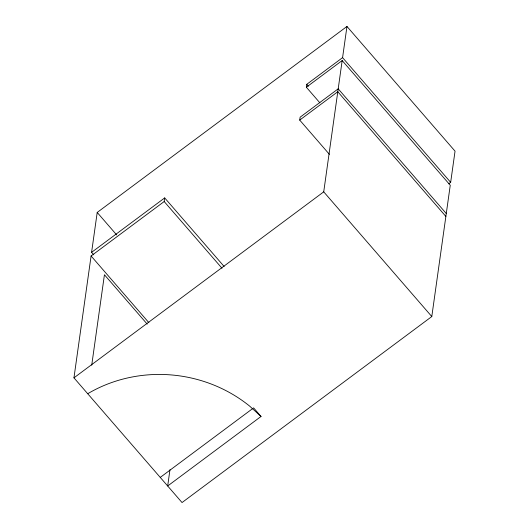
<?xml version="1.0" encoding="UTF-8"?>
<svg xmlns="http://www.w3.org/2000/svg" width="529" height="529" viewBox="0 0 529 529"><rect width="100%" height="100%" fill="white"/><g stroke="black" fill="none" stroke-linecap="round" stroke-linejoin="round"><path stroke-width="0.79" d="M319.86 102.811L306.351 87.225L342.177 60.544L450.252 185.249L431.796 316.547L182.036 502.55L73.954 377.845L91.087 255.976L164.188 201.536L164.698 197.912L224.137 266.497M93.752 254.846L91.596 252.353L97.204 212.453L346.964 26.45L455.046 151.155L450.662 182.346L448.704 183.801M91.722 365.202L104.431 274.749L147.194 324.092M169.968 469.686L167.68 485.986L261.035 416.462L253.609 407.885L160.247 477.409M329.441 154.382L299.718 120.09L300.128 117.187L338.196 88.832L446.278 213.537M306.351 87.225L306.76 84.323L342.58 57.641L346.964 26.45M73.954 377.845L323.722 191.842L342.177 60.544M91.596 252.353L164.698 197.912M299.718 120.09L337.793 91.735L445.868 216.44M261.035 416.462L249.609 406.08A135.543 125.849 8 0 0 87.715 393.721M342.58 57.641L450.662 182.346M306.76 84.323L308.381 86.194M323.722 191.842L431.796 316.547M164.188 201.536L222.008 268.256M97.204 212.453L116.658 234.902M91.087 255.976L148.907 322.697"/></g></svg>
